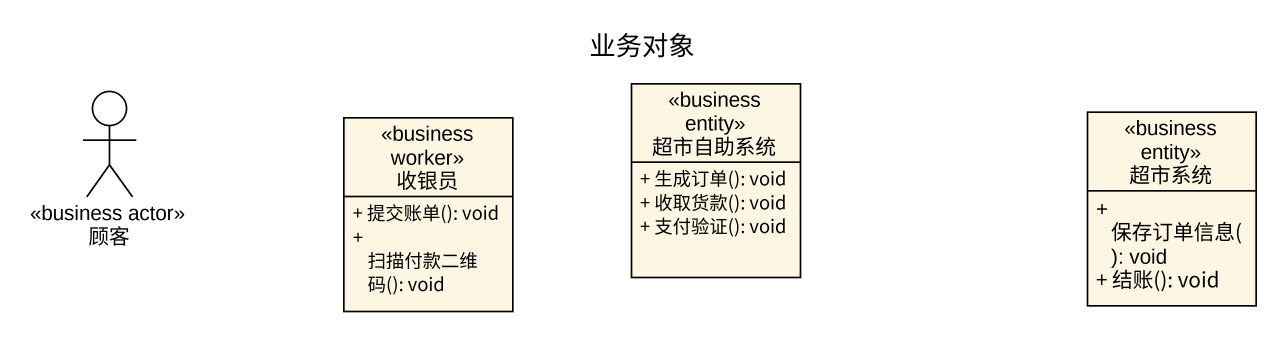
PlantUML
@startuml
title 业务对象
allowmixing
hide circle
hide empty members
skinparam classAttributeIconSize 0
actor 顾客 <<business actor>>
class 收银员 <<business worker>> {
  + 提交账单(): void
  + 扫描付款二维码(): void
}
class 超市自助系统 <<business entity>> {
  + 生成订单(): void
  + 收取货款(): void
  + 支付验证(): void
}
class 超市系统 <<business entity>> {
  + 保存订单信息(): void
  + 结账(): void
}
@enduml
